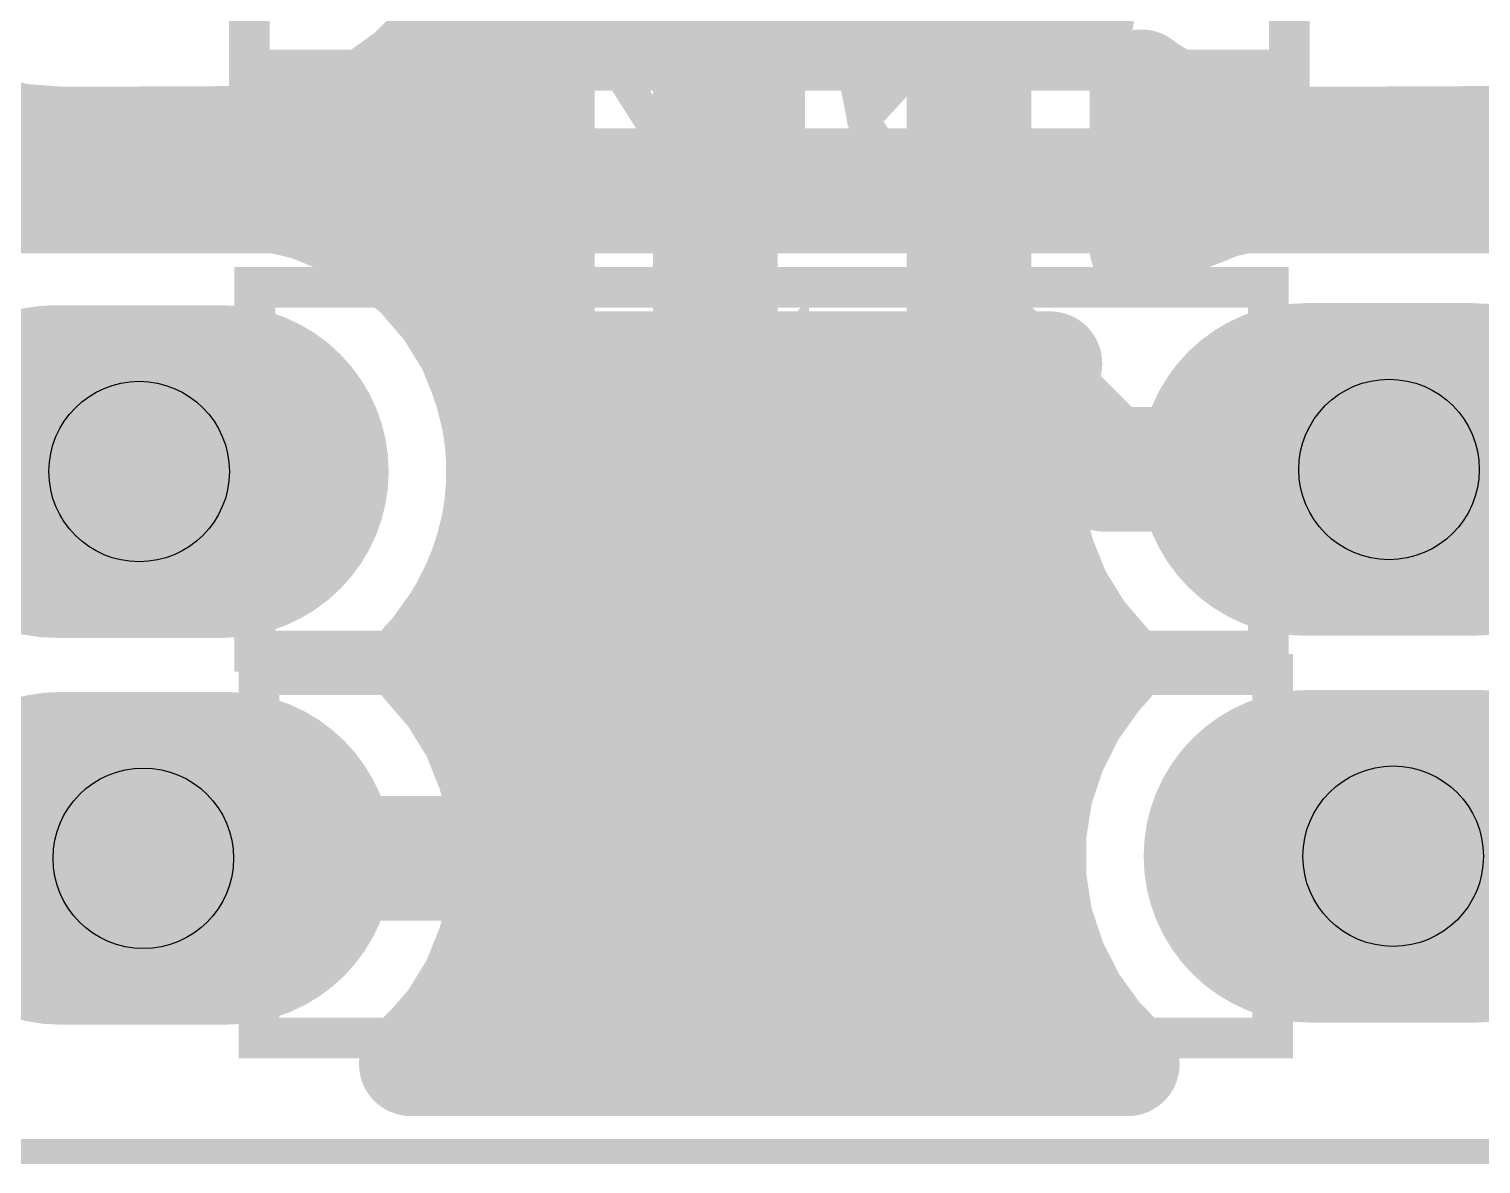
# Model space of a CAD drawing. Extents: x -0.06 to 2.31, y -0.06 to 2.06.
# Drawn here: x 1.364 to 1.7131, y -0.003 to 0.2699 of the extents above; entities that cross this region are included whole.
import ezdxf

# ---------------------------------------------------------------- set-up
doc = ezdxf.new("R2010")
doc.units = 0
for name, color, linetype in [('Board_Outline', 13, 'CONTINUOUS'), ('Bottom', 6, 'CONTINUOUS'), ('Drill_Bottom', 8, 'CONTINUOUS'), ('Drill_Top', 7, 'CONTINUOUS'), ('Top', 5, 'CONTINUOUS'), ('Top_Silk', 2, 'CONTINUOUS')]:
    doc.layers.add(name, color=color, linetype=linetype)

msp = doc.modelspace()

# ---------------------------------------------------------------- linework, layer by layer
at = {"layer": 'Board_Outline', "linetype": 'CONTINUOUS', "const_width": 0.006}
msp.add_lwpolyline([(0, 1.838), (0.086, 1.838), (0.086, 2.008), (2.004, 2.008), (2.004, 1.844), (2.253, 1.844), (2.25, 0.601), (2.253, 0.25), (2, 0.25), (2, 0), (0.426, 0), (0.43, 0.908), (0, 0.908), (0, 1.838)], dxfattribs=at)
at = {"layer": 'Bottom', "linetype": 'CONTINUOUS'}
for points, const_width in [([(1.4875, 0.1472), (1.4876, 0.4273)], 0.025), ([(1.529, 0.13), (1.529, 0.424)], 0.03), ([(1.59, 0.197), (1.59, 0.383)], 0.03), ([(1.4734, 0.2846), (1.4687, 0.2753)], 0.025), ([(1.4687, 0.2753), (1.4626, 0.2668)], 0.025), ([(1.4626, 0.2668), (1.4552, 0.2594)], 0.025), ([(1.4657, 0.2676), (1.485, 0.2676)], 0.025), ([(1.4552, 0.2594), (1.4467, 0.2533)], 0.025), ([(1.6329, 0.2562), (1.6315, 0.2573)], 0.025), ([(1.6315, 0.2573), (1.6315, 0.2175)], 0.025), ([(1.4467, 0.2533), (1.4374, 0.2486)], 0.025), ([(1.6418, 0.2507), (1.6329, 0.2562)], 0.025), ([(1.6515, 0.2468), (1.6418, 0.2507)], 0.025), ([(1.3616, 0.2443), (1.3515, 0.2468)], 0.025), ([(1.4374, 0.2486), (1.4275, 0.2453)], 0.025), ([(1.6616, 0.2443), (1.6515, 0.2468)], 0.025), ([(1.316, 0.2427), (1.485, 0.2427)], 0.025), ([(1.372, 0.2435), (1.3616, 0.2443)], 0.025), ([(1.4172, 0.2437), (1.372, 0.2435)], 0.025), ([(1.4275, 0.2453), (1.4172, 0.2437)], 0.025), ([(1.634, 0.2427), (1.8038, 0.2427)], 0.025), ([(1.672, 0.2435), (1.6616, 0.2443)], 0.025), ([(1.7172, 0.2437), (1.672, 0.2435)], 0.025), ([(1.7275, 0.2453), (1.7172, 0.2437)], 0.025), ([(1.355, 0.2282), (1.3653, 0.2298)], 0.025), ([(1.3653, 0.2298), (1.4105, 0.23)], 0.025), ([(1.4105, 0.23), (1.4209, 0.2292)], 0.025), ([(1.4209, 0.2292), (1.4311, 0.2267)], 0.025), ([(1.6505, 0.2272), (1.6606, 0.2297)], 0.025), ([(1.6606, 0.2297), (1.671, 0.2305)], 0.025), ([(1.671, 0.2305), (1.7162, 0.2303)], 0.025), ([(1.7162, 0.2303), (1.7265, 0.2287)], 0.025), ([(1.3451, 0.2249), (1.355, 0.2282)], 0.025), ([(1.4311, 0.2267), (1.4407, 0.2228)], 0.025), ([(1.6408, 0.2233), (1.6505, 0.2272)], 0.025), ([(1.4407, 0.2228), (1.4496, 0.2173)], 0.025), ([(1.6315, 0.2175), (1.6408, 0.2233)], 0.025), ([(1.4496, 0.2173), (1.4575, 0.2105)], 0.025), ([(1.4513, 0.2178), (1.485, 0.2178)], 0.025), ([(1.4575, 0.2105), (1.4643, 0.2026)], 0.025), ([(1.4643, 0.2026), (1.4698, 0.1937)], 0.025), ([(1.623, 0.164), (1.59, 0.197)], 0.03), ([(1.4698, 0.1937), (1.4737, 0.184)], 0.025), ([(1.4726, 0.1929), (1.485, 0.1929)], 0.025), ([(1.4737, 0.184), (1.4762, 0.1739)], 0.025), ([(1.4762, 0.1739), (1.477, 0.1635)], 0.025), ([(1.3905, 0.1635), (1.3215, 0.1635)], 0.03), ([(1.691, 0.164), (1.623, 0.164)], 0.03), ([(1.477, 0.1635), (1.4762, 0.1531)], 0.025), ([(1.5705, 0.1578), (1.5704, 0.1267)], 0.025), ([(1.596, 0.1324), (1.5705, 0.1578)], 0.025), ([(1.4762, 0.1531), (1.4737, 0.143)], 0.025), ([(1.4627, 0.1223), (1.4875, 0.1472)], 0.025), ([(1.4737, 0.143), (1.4698, 0.1333)], 0.025), ([(1.573, 0.1432), (1.5826, 0.1432)], 0.025), ([(1.5986, 0.1304), (1.5937, 0.1347)], 0.025), ([(1.4698, 0.1333), (1.4643, 0.1244)], 0.025), ([(1.4695, 0.0705), (1.529, 0.13)], 0.03), ([(1.6013, 0.1286), (1.596, 0.1324)], 0.025), ([(1.6042, 0.127), (1.5986, 0.1304)], 0.025), ([(1.6071, 0.1257), (1.6013, 0.1286)], 0.025), ([(1.4643, 0.1244), (1.4627, 0.1223)], 0.025), ([(1.5704, 0.1267), (1.5694, 0.1203)], 0.025), ([(1.6102, 0.1245), (1.6042, 0.127)], 0.025), ([(1.6133, 0.1236), (1.6071, 0.1257)], 0.025), ([(1.6165, 0.123), (1.6102, 0.1245)], 0.025), ([(1.5694, 0.1203), (1.5673, 0.1141)], 0.025), ([(1.6189, 0.1227), (1.6133, 0.1236)], 0.025), ([(1.624, 0.117), (1.6165, 0.123)], 0.025), ([(1.624, 0.117), (1.6189, 0.1227)], 0.025), ([(1.5713, 0.1183), (1.6202, 0.1183)], 0.025), ([(1.6214, 0.1142), (1.624, 0.117)], 0.025), ([(1.5673, 0.1141), (1.5644, 0.1083)], 0.025), ([(1.6153, 0.1057), (1.6214, 0.1142)], 0.025), ([(1.5644, 0.1083), (1.5606, 0.103)], 0.025), ([(1.5606, 0.103), (1.5142, 0.0565)], 0.025), ([(1.6106, 0.0964), (1.6153, 0.1057)], 0.025), ([(1.6073, 0.0865), (1.6106, 0.0964)], 0.025), ([(1.5536, 0.0935), (1.6069, 0.0935)], 0.025), ([(1.6057, 0.0762), (1.6073, 0.0865)], 0.025), ([(1.6057, 0.0658), (1.6057, 0.0762)], 0.025), ([(1.3915, 0.0705), (1.4695, 0.0705)], 0.03), ([(1.692, 0.071), (1.852, 0.071)], 0.03), ([(1.5288, 0.0686), (1.603, 0.0686)], 0.025), ([(1.6073, 0.0555), (1.6057, 0.0658)], 0.025), ([(1.5142, 0.0565), (1.4965, 0.0389)], 0.025), ([(1.6106, 0.0456), (1.6073, 0.0555)], 0.025), ([(1.5039, 0.0437), (1.6088, 0.0437)], 0.025), ([(1.6153, 0.0363), (1.6106, 0.0456)], 0.025), ([(1.4965, 0.0389), (1.4912, 0.0351)], 0.025), ([(1.4912, 0.0351), (1.4854, 0.0322)], 0.025), ([(1.6214, 0.0278), (1.6153, 0.0363)], 0.025), ([(1.4792, 0.0301), (1.4728, 0.0291)], 0.025), ([(1.4854, 0.0322), (1.4792, 0.0301)], 0.025), ([(1.4635, 0.029), (1.4558, 0.021)], 0.025), ([(1.4728, 0.0291), (1.4635, 0.029)], 0.025), ([(1.6281, 0.021), (1.6214, 0.0278)], 0.025), ([(1.4558, 0.021), (1.6281, 0.021)], 0.025)]:
    msp.add_lwpolyline(points, dxfattribs=dict(at, const_width=const_width))
for points, const_width in [([(1.4625, 0.2753, 1), (1.475, 0.2753, 1), (1.4625, 0.2753, 1)], 0.0125), ([(1.4625, 0.2753, 1), (1.475, 0.2753, 1), (1.4625, 0.2753, 1)], 0.0125), ([(1.4563, 0.2668, 1), (1.4688, 0.2668, 1), (1.4563, 0.2668, 1)], 0.0125), ([(1.4563, 0.2668, 1), (1.4688, 0.2668, 1), (1.4563, 0.2668, 1)], 0.0125), ([(1.4489, 0.2594, 1), (1.4614, 0.2594, 1), (1.4489, 0.2594, 1)], 0.0125), ([(1.4489, 0.2594, 1), (1.4614, 0.2594, 1), (1.4489, 0.2594, 1)], 0.0125), ([(1.6252, 0.2573, 1), (1.6377, 0.2573, 1), (1.6252, 0.2573, 1)], 0.0125), ([(1.6252, 0.2573, 1), (1.6377, 0.2573, 1), (1.6252, 0.2573, 1)], 0.0125), ([(1.4405, 0.2533, 1), (1.453, 0.2533, 1), (1.4405, 0.2533, 1)], 0.0125), ([(1.4405, 0.2533, 1), (1.453, 0.2533, 1), (1.4405, 0.2533, 1)], 0.0125), ([(1.6267, 0.2562, 1), (1.6392, 0.2562, 1), (1.6267, 0.2562, 1)], 0.0125), ([(1.6267, 0.2562, 1), (1.6392, 0.2562, 1), (1.6267, 0.2562, 1)], 0.0125), ([(1.6356, 0.2507, 1), (1.6481, 0.2507, 1), (1.6356, 0.2507, 1)], 0.0125), ([(1.6356, 0.2507, 1), (1.6481, 0.2507, 1), (1.6356, 0.2507, 1)], 0.0125), ([(1.4312, 0.2486, 1), (1.4437, 0.2486, 1), (1.4312, 0.2486, 1)], 0.0125), ([(1.4312, 0.2486, 1), (1.4437, 0.2486, 1), (1.4312, 0.2486, 1)], 0.0125), ([(1.6452, 0.2468, 1), (1.6577, 0.2468, 1), (1.6452, 0.2468, 1)], 0.0125), ([(1.6452, 0.2468, 1), (1.6577, 0.2468, 1), (1.6452, 0.2468, 1)], 0.0125), ([(1.3553, 0.2443, 1), (1.3678, 0.2443, 1), (1.3553, 0.2443, 1)], 0.0125), ([(1.3553, 0.2443, 1), (1.3678, 0.2443, 1), (1.3553, 0.2443, 1)], 0.0125), ([(1.3657, 0.2435, 1), (1.3782, 0.2435, 1), (1.3657, 0.2435, 1)], 0.0125), ([(1.3657, 0.2435, 1), (1.3782, 0.2435, 1), (1.3657, 0.2435, 1)], 0.0125), ([(1.411, 0.2437, 1), (1.4235, 0.2437, 1), (1.411, 0.2437, 1)], 0.0125), ([(1.411, 0.2437, 1), (1.4235, 0.2437, 1), (1.411, 0.2437, 1)], 0.0125), ([(1.4213, 0.2453, 1), (1.4338, 0.2453, 1), (1.4213, 0.2453, 1)], 0.0125), ([(1.4213, 0.2453, 1), (1.4338, 0.2453, 1), (1.4213, 0.2453, 1)], 0.0125), ([(1.6553, 0.2443, 1), (1.6678, 0.2443, 1), (1.6553, 0.2443, 1)], 0.0125), ([(1.6553, 0.2443, 1), (1.6678, 0.2443, 1), (1.6553, 0.2443, 1)], 0.0125), ([(1.6657, 0.2435, 1), (1.6782, 0.2435, 1), (1.6657, 0.2435, 1)], 0.0125), ([(1.6657, 0.2435, 1), (1.6782, 0.2435, 1), (1.6657, 0.2435, 1)], 0.0125), ([(1.711, 0.2437, 1), (1.7235, 0.2437, 1), (1.711, 0.2437, 1)], 0.0125), ([(1.711, 0.2437, 1), (1.7235, 0.2437, 1), (1.711, 0.2437, 1)], 0.0125), ([(1.359, 0.2298, 1), (1.3715, 0.2298, 1), (1.359, 0.2298, 1)], 0.0125), ([(1.359, 0.2298, 1), (1.3715, 0.2298, 1), (1.359, 0.2298, 1)], 0.0125), ([(1.4043, 0.23, 1), (1.4168, 0.23, 1), (1.4043, 0.23, 1)], 0.0125), ([(1.4043, 0.23, 1), (1.4168, 0.23, 1), (1.4043, 0.23, 1)], 0.0125), ([(1.4147, 0.2292, 1), (1.4272, 0.2292, 1), (1.4147, 0.2292, 1)], 0.0125), ([(1.4147, 0.2292, 1), (1.4272, 0.2292, 1), (1.4147, 0.2292, 1)], 0.0125), ([(1.6543, 0.2297, 1), (1.6668, 0.2297, 1), (1.6543, 0.2297, 1)], 0.0125), ([(1.6543, 0.2297, 1), (1.6668, 0.2297, 1), (1.6543, 0.2297, 1)], 0.0125), ([(1.6648, 0.2305, 1), (1.6773, 0.2305, 1), (1.6648, 0.2305, 1)], 0.0125), ([(1.6648, 0.2305, 1), (1.6773, 0.2305, 1), (1.6648, 0.2305, 1)], 0.0125), ([(1.71, 0.2303, 1), (1.7225, 0.2303, 1), (1.71, 0.2303, 1)], 0.0125), ([(1.71, 0.2303, 1), (1.7225, 0.2303, 1), (1.71, 0.2303, 1)], 0.0125), ([(1.3487, 0.2282, 1), (1.3612, 0.2282, 1), (1.3487, 0.2282, 1)], 0.0125), ([(1.3487, 0.2282, 1), (1.3612, 0.2282, 1), (1.3487, 0.2282, 1)], 0.0125), ([(1.4248, 0.2267, 1), (1.4373, 0.2267, 1), (1.4248, 0.2267, 1)], 0.0125), ([(1.4248, 0.2267, 1), (1.4373, 0.2267, 1), (1.4248, 0.2267, 1)], 0.0125), ([(1.6442, 0.2272, 1), (1.6567, 0.2272, 1), (1.6442, 0.2272, 1)], 0.0125), ([(1.6442, 0.2272, 1), (1.6567, 0.2272, 1), (1.6442, 0.2272, 1)], 0.0125), ([(1.4344, 0.2228, 1), (1.4469, 0.2228, 1), (1.4344, 0.2228, 1)], 0.0125), ([(1.4344, 0.2228, 1), (1.4469, 0.2228, 1), (1.4344, 0.2228, 1)], 0.0125), ([(1.6346, 0.2233, 1), (1.6471, 0.2233, 1), (1.6346, 0.2233, 1)], 0.0125), ([(1.6346, 0.2233, 1), (1.6471, 0.2233, 1), (1.6346, 0.2233, 1)], 0.0125), ([(1.4433, 0.2173, 1), (1.4558, 0.2173, 1), (1.4433, 0.2173, 1)], 0.0125), ([(1.4433, 0.2173, 1), (1.4558, 0.2173, 1), (1.4433, 0.2173, 1)], 0.0125), ([(1.6252, 0.2175, 1), (1.6377, 0.2175, 1), (1.6252, 0.2175, 1)], 0.0125), ([(1.6252, 0.2175, 1), (1.6377, 0.2175, 1), (1.6252, 0.2175, 1)], 0.0125), ([(1.4513, 0.2105, 1), (1.4638, 0.2105, 1), (1.4513, 0.2105, 1)], 0.0125), ([(1.4513, 0.2105, 1), (1.4638, 0.2105, 1), (1.4513, 0.2105, 1)], 0.0125), ([(1.4581, 0.2026, 1), (1.4706, 0.2026, 1), (1.4581, 0.2026, 1)], 0.0125), ([(1.4581, 0.2026, 1), (1.4706, 0.2026, 1), (1.4581, 0.2026, 1)], 0.0125), ([(1.5825, 0.197, 1), (1.5975, 0.197, 1), (1.5825, 0.197, 1)], 0.015), ([(1.5825, 0.197, 1), (1.5975, 0.197, 1), (1.5825, 0.197, 1)], 0.015), ([(1.4635, 0.1937, 1), (1.476, 0.1937, 1), (1.4635, 0.1937, 1)], 0.0125), ([(1.4635, 0.1937, 1), (1.476, 0.1937, 1), (1.4635, 0.1937, 1)], 0.0125), ([(1.3905, 0.1635, 1), (1.3505, 0.1635, 1), (1.3905, 0.1635, 1)], 0.04), ([(1.4305, 0.1635, 1), (1.3905, 0.1635, 1), (1.4305, 0.1635, 1)], 0.04), ([(1.691, 0.164, 1), (1.651, 0.164, 1), (1.691, 0.164, 1)], 0.04), ([(1.731, 0.164, 1), (1.691, 0.164, 1), (1.731, 0.164, 1)], 0.04), ([(1.4675, 0.184, 1), (1.48, 0.184, 1), (1.4675, 0.184, 1)], 0.0125), ([(1.4675, 0.184, 1), (1.48, 0.184, 1), (1.4675, 0.184, 1)], 0.0125), ([(1.4699, 0.1739, 1), (1.4824, 0.1739, 1), (1.4699, 0.1739, 1)], 0.0125), ([(1.4699, 0.1739, 1), (1.4824, 0.1739, 1), (1.4699, 0.1739, 1)], 0.0125), ([(1.383, 0.1635, 1), (1.398, 0.1635, 1), (1.383, 0.1635, 1)], 0.015), ([(1.6155, 0.164, 1), (1.6305, 0.164, 1), (1.6155, 0.164, 1)], 0.015), ([(1.6155, 0.164, 1), (1.6305, 0.164, 1), (1.6155, 0.164, 1)], 0.015), ([(1.6835, 0.164, 1), (1.6985, 0.164, 1), (1.6835, 0.164, 1)], 0.015), ([(1.4708, 0.1635, 1), (1.4833, 0.1635, 1), (1.4708, 0.1635, 1)], 0.0125), ([(1.4708, 0.1635, 1), (1.4833, 0.1635, 1), (1.4708, 0.1635, 1)], 0.0125), ([(1.5642, 0.1578, 1), (1.5767, 0.1578, 1), (1.5642, 0.1578, 1)], 0.0125), ([(1.5642, 0.1578, 1), (1.5767, 0.1578, 1), (1.5642, 0.1578, 1)], 0.0125), ([(1.4699, 0.1531, 1), (1.4824, 0.1531, 1), (1.4699, 0.1531, 1)], 0.0125), ([(1.4699, 0.1531, 1), (1.4824, 0.1531, 1), (1.4699, 0.1531, 1)], 0.0125), ([(1.4812, 0.1472, 1), (1.4937, 0.1472, 1), (1.4812, 0.1472, 1)], 0.0125), ([(1.4812, 0.1472, 1), (1.4937, 0.1472, 1), (1.4812, 0.1472, 1)], 0.0125), ([(1.4675, 0.143, 1), (1.48, 0.143, 1), (1.4675, 0.143, 1)], 0.0125), ([(1.4675, 0.143, 1), (1.48, 0.143, 1), (1.4675, 0.143, 1)], 0.0125), ([(1.5874, 0.1347, 1), (1.5999, 0.1347, 1), (1.5874, 0.1347, 1)], 0.0125), ([(1.4635, 0.1333, 1), (1.476, 0.1333, 1), (1.4635, 0.1333, 1)], 0.0125), ([(1.4635, 0.1333, 1), (1.476, 0.1333, 1), (1.4635, 0.1333, 1)], 0.0125), ([(1.5215, 0.13, 1), (1.5365, 0.13, 1), (1.5215, 0.13, 1)], 0.015), ([(1.5215, 0.13, 1), (1.5365, 0.13, 1), (1.5215, 0.13, 1)], 0.015), ([(1.5898, 0.1324, 1), (1.6023, 0.1324, 1), (1.5898, 0.1324, 1)], 0.0125), ([(1.5898, 0.1324, 1), (1.6023, 0.1324, 1), (1.5898, 0.1324, 1)], 0.0125), ([(1.5924, 0.1304, 1), (1.6049, 0.1304, 1), (1.5924, 0.1304, 1)], 0.0125), ([(1.5924, 0.1304, 1), (1.6049, 0.1304, 1), (1.5924, 0.1304, 1)], 0.0125), ([(1.5951, 0.1286, 1), (1.6076, 0.1286, 1), (1.5951, 0.1286, 1)], 0.0125), ([(1.5951, 0.1286, 1), (1.6076, 0.1286, 1), (1.5951, 0.1286, 1)], 0.0125), ([(1.4581, 0.1244, 1), (1.4706, 0.1244, 1), (1.4581, 0.1244, 1)], 0.0125), ([(1.4581, 0.1244, 1), (1.4706, 0.1244, 1), (1.4581, 0.1244, 1)], 0.0125), ([(1.5641, 0.1267, 1), (1.5766, 0.1267, 1), (1.5641, 0.1267, 1)], 0.0125), ([(1.5641, 0.1267, 1), (1.5766, 0.1267, 1), (1.5641, 0.1267, 1)], 0.0125), ([(1.5979, 0.127, 1), (1.6104, 0.127, 1), (1.5979, 0.127, 1)], 0.0125), ([(1.5979, 0.127, 1), (1.6104, 0.127, 1), (1.5979, 0.127, 1)], 0.0125), ([(1.6009, 0.1257, 1), (1.6134, 0.1257, 1), (1.6009, 0.1257, 1)], 0.0125), ([(1.6009, 0.1257, 1), (1.6134, 0.1257, 1), (1.6009, 0.1257, 1)], 0.0125), ([(1.6039, 0.1245, 1), (1.6164, 0.1245, 1), (1.6039, 0.1245, 1)], 0.0125), ([(1.6039, 0.1245, 1), (1.6164, 0.1245, 1), (1.6039, 0.1245, 1)], 0.0125), ([(1.4564, 0.1223, 1), (1.4689, 0.1223, 1), (1.4564, 0.1223, 1)], 0.0125), ([(1.4564, 0.1223, 1), (1.4689, 0.1223, 1), (1.4564, 0.1223, 1)], 0.0125), ([(1.5631, 0.1203, 1), (1.5756, 0.1203, 1), (1.5631, 0.1203, 1)], 0.0125), ([(1.5631, 0.1203, 1), (1.5756, 0.1203, 1), (1.5631, 0.1203, 1)], 0.0125), ([(1.6071, 0.1236, 1), (1.6196, 0.1236, 1), (1.6071, 0.1236, 1)], 0.0125), ([(1.6071, 0.1236, 1), (1.6196, 0.1236, 1), (1.6071, 0.1236, 1)], 0.0125), ([(1.6103, 0.123, 1), (1.6228, 0.123, 1), (1.6103, 0.123, 1)], 0.0125), ([(1.6103, 0.123, 1), (1.6228, 0.123, 1), (1.6103, 0.123, 1)], 0.0125), ([(1.6127, 0.1227, 1), (1.6252, 0.1227, 1), (1.6127, 0.1227, 1)], 0.0125), ([(1.6127, 0.1227, 1), (1.6252, 0.1227, 1), (1.6127, 0.1227, 1)], 0.0125), ([(1.6177, 0.117, 1), (1.6302, 0.117, 1), (1.6177, 0.117, 1)], 0.0125), ([(1.6177, 0.117, 1), (1.6302, 0.117, 1), (1.6177, 0.117, 1)], 0.0125), ([(1.6177, 0.117, 1), (1.6302, 0.117, 1), (1.6177, 0.117, 1)], 0.0125), ([(1.5611, 0.1141, 1), (1.5736, 0.1141, 1), (1.5611, 0.1141, 1)], 0.0125), ([(1.5611, 0.1141, 1), (1.5736, 0.1141, 1), (1.5611, 0.1141, 1)], 0.0125), ([(1.6152, 0.1142, 1), (1.6277, 0.1142, 1), (1.6152, 0.1142, 1)], 0.0125), ([(1.6152, 0.1142, 1), (1.6277, 0.1142, 1), (1.6152, 0.1142, 1)], 0.0125), ([(1.5581, 0.1083, 1), (1.5706, 0.1083, 1), (1.5581, 0.1083, 1)], 0.0125), ([(1.5581, 0.1083, 1), (1.5706, 0.1083, 1), (1.5581, 0.1083, 1)], 0.0125), ([(1.5543, 0.103, 1), (1.5668, 0.103, 1), (1.5543, 0.103, 1)], 0.0125), ([(1.5543, 0.103, 1), (1.5668, 0.103, 1), (1.5543, 0.103, 1)], 0.0125), ([(1.609, 0.1057, 1), (1.6215, 0.1057, 1), (1.609, 0.1057, 1)], 0.0125), ([(1.609, 0.1057, 1), (1.6215, 0.1057, 1), (1.609, 0.1057, 1)], 0.0125), ([(1.3915, 0.0705, 1), (1.3515, 0.0705, 1), (1.3915, 0.0705, 1)], 0.04), ([(1.4315, 0.0705, 1), (1.3915, 0.0705, 1), (1.4315, 0.0705, 1)], 0.04), ([(1.6043, 0.0964, 1), (1.6168, 0.0964, 1), (1.6043, 0.0964, 1)], 0.0125), ([(1.6043, 0.0964, 1), (1.6168, 0.0964, 1), (1.6043, 0.0964, 1)], 0.0125), ([(1.692, 0.071, 1), (1.652, 0.071, 1), (1.692, 0.071, 1)], 0.04), ([(1.732, 0.071, 1), (1.692, 0.071, 1), (1.732, 0.071, 1)], 0.04), ([(1.6011, 0.0865, 1), (1.6136, 0.0865, 1), (1.6011, 0.0865, 1)], 0.0125), ([(1.6011, 0.0865, 1), (1.6136, 0.0865, 1), (1.6011, 0.0865, 1)], 0.0125), ([(1.5995, 0.0762, 1), (1.612, 0.0762, 1), (1.5995, 0.0762, 1)], 0.0125), ([(1.5995, 0.0762, 1), (1.612, 0.0762, 1), (1.5995, 0.0762, 1)], 0.0125), ([(1.384, 0.0705, 1), (1.399, 0.0705, 1), (1.384, 0.0705, 1)], 0.015), ([(1.462, 0.0705, 1), (1.477, 0.0705, 1), (1.462, 0.0705, 1)], 0.015), ([(1.462, 0.0705, 1), (1.477, 0.0705, 1), (1.462, 0.0705, 1)], 0.015), ([(1.6845, 0.071, 1), (1.6995, 0.071, 1), (1.6845, 0.071, 1)], 0.015), ([(1.5995, 0.0658, 1), (1.612, 0.0658, 1), (1.5995, 0.0658, 1)], 0.0125), ([(1.5995, 0.0658, 1), (1.612, 0.0658, 1), (1.5995, 0.0658, 1)], 0.0125), ([(1.5079, 0.0565, 1), (1.5204, 0.0565, 1), (1.5079, 0.0565, 1)], 0.0125), ([(1.5079, 0.0565, 1), (1.5204, 0.0565, 1), (1.5079, 0.0565, 1)], 0.0125), ([(1.6011, 0.0555, 1), (1.6136, 0.0555, 1), (1.6011, 0.0555, 1)], 0.0125), ([(1.6011, 0.0555, 1), (1.6136, 0.0555, 1), (1.6011, 0.0555, 1)], 0.0125), ([(1.6043, 0.0456, 1), (1.6168, 0.0456, 1), (1.6043, 0.0456, 1)], 0.0125), ([(1.6043, 0.0456, 1), (1.6168, 0.0456, 1), (1.6043, 0.0456, 1)], 0.0125), ([(1.4902, 0.0389, 1), (1.5027, 0.0389, 1), (1.4902, 0.0389, 1)], 0.0125), ([(1.4902, 0.0389, 1), (1.5027, 0.0389, 1), (1.4902, 0.0389, 1)], 0.0125), ([(1.4849, 0.0351, 1), (1.4974, 0.0351, 1), (1.4849, 0.0351, 1)], 0.0125), ([(1.4849, 0.0351, 1), (1.4974, 0.0351, 1), (1.4849, 0.0351, 1)], 0.0125), ([(1.609, 0.0363, 1), (1.6215, 0.0363, 1), (1.609, 0.0363, 1)], 0.0125), ([(1.609, 0.0363, 1), (1.6215, 0.0363, 1), (1.609, 0.0363, 1)], 0.0125), ([(1.4729, 0.0301, 1), (1.4854, 0.0301, 1), (1.4729, 0.0301, 1)], 0.0125), ([(1.4729, 0.0301, 1), (1.4854, 0.0301, 1), (1.4729, 0.0301, 1)], 0.0125), ([(1.4791, 0.0322, 1), (1.4916, 0.0322, 1), (1.4791, 0.0322, 1)], 0.0125), ([(1.4791, 0.0322, 1), (1.4916, 0.0322, 1), (1.4791, 0.0322, 1)], 0.0125), ([(1.4572, 0.029, 1), (1.4697, 0.029, 1), (1.4572, 0.029, 1)], 0.0125), ([(1.4572, 0.029, 1), (1.4697, 0.029, 1), (1.4572, 0.029, 1)], 0.0125), ([(1.4665, 0.0291, 1), (1.479, 0.0291, 1), (1.4665, 0.0291, 1)], 0.0125), ([(1.4665, 0.0291, 1), (1.479, 0.0291, 1), (1.4665, 0.0291, 1)], 0.0125), ([(1.6152, 0.0278, 1), (1.6277, 0.0278, 1), (1.6152, 0.0278, 1)], 0.0125), ([(1.6152, 0.0278, 1), (1.6277, 0.0278, 1), (1.6152, 0.0278, 1)], 0.0125), ([(1.4496, 0.021, 1), (1.4621, 0.021, 1), (1.4496, 0.021, 1)], 0.0125), ([(1.4496, 0.021, 1), (1.4621, 0.021, 1), (1.4496, 0.021, 1)], 0.0125), ([(1.6219, 0.021, 1), (1.6344, 0.021, 1), (1.6219, 0.021, 1)], 0.0125), ([(1.6219, 0.021, 1), (1.6344, 0.021, 1), (1.6219, 0.021, 1)], 0.0125)]:
    msp.add_lwpolyline(points, format="xyb", dxfattribs=dict(at, const_width=const_width))
at = {"layer": 'Bottom'}
for points in [[(1.3705, 0.2035), (1.4105, 0.2035), (1.3705, 0.1235), (1.4105, 0.1235)], [(1.671, 0.204), (1.711, 0.204), (1.671, 0.124), (1.711, 0.124)], [(1.3715, 0.1105), (1.4115, 0.1105), (1.3715, 0.0305), (1.4115, 0.0305)], [(1.672, 0.111), (1.712, 0.111), (1.672, 0.031), (1.712, 0.031)]]:
    msp.add_solid(points, dxfattribs=at)
at = {"layer": 'Drill_Bottom'}
for centre in [(1.3905, 0.1635), (1.691, 0.164), (1.3915, 0.0705), (1.692, 0.071)]:
    msp.add_circle(centre, 0.0217, dxfattribs=at)
at = {"layer": 'Drill_Top'}
for centre in [(1.3905, 0.1635), (1.691, 0.164), (1.3915, 0.0705), (1.692, 0.071)]:
    msp.add_circle(centre, 0.0217, dxfattribs=at)
at = {"layer": 'Top', "linetype": 'CONTINUOUS'}
for points, const_width in [([(1.6127, 0.2798), (1.6088, 0.2895)], 0.025), ([(1.4734, 0.2846), (1.4687, 0.2753)], 0.025), ([(1.6171, 0.2725), (1.6127, 0.2798)], 0.025), ([(1.4687, 0.2753), (1.4669, 0.2725)], 0.025), ([(1.4669, 0.2725), (1.6171, 0.2725)], 0.025), ([(1.789, 0.231), (1.266, 0.231)], 0.03), ([(1.6096, 0.1895), (1.4717, 0.1895)], 0.025), ([(1.4717, 0.1895), (1.4752, 0.179)], 0.025), ([(1.6078, 0.1845), (1.6096, 0.1895)], 0.025), ([(1.6053, 0.1744), (1.6078, 0.1845)], 0.025), ([(1.4752, 0.179), (1.4768, 0.1687)], 0.025), ([(1.6045, 0.164), (1.6053, 0.1744)], 0.025), ([(1.4768, 0.1687), (1.4768, 0.1583)], 0.025), ([(1.4793, 0.1681), (1.6021, 0.1681)], 0.025), ([(1.6053, 0.1536), (1.6045, 0.164)], 0.025), ([(1.4768, 0.1583), (1.4752, 0.148)], 0.025), ([(1.6078, 0.1435), (1.6053, 0.1536)], 0.025), ([(1.4752, 0.148), (1.4719, 0.1381)], 0.025), ([(1.4763, 0.1432), (1.6053, 0.1432)], 0.025), ([(1.6117, 0.1338), (1.6078, 0.1435)], 0.025), ([(1.4719, 0.1381), (1.4672, 0.1288)], 0.025), ([(1.6172, 0.1249), (1.6117, 0.1338)], 0.025), ([(1.4672, 0.1288), (1.4611, 0.1203)], 0.025), ([(1.624, 0.117), (1.6172, 0.1249)], 0.025), ([(1.4611, 0.1203), (1.4585, 0.1175)], 0.025), ([(1.4585, 0.1175), (1.4653, 0.1096)], 0.025), ([(1.4618, 0.1183), (1.6202, 0.1183)], 0.025), ([(1.6214, 0.1142), (1.624, 0.117)], 0.025), ([(1.6153, 0.1057), (1.6214, 0.1142)], 0.025), ([(1.4653, 0.1096), (1.4708, 0.1007)], 0.025), ([(1.6106, 0.0964), (1.6153, 0.1057)], 0.025), ([(1.4708, 0.1007), (1.4747, 0.091)], 0.025), ([(1.6073, 0.0865), (1.6106, 0.0964)], 0.025), ([(1.4764, 0.0935), (1.6069, 0.0935)], 0.025), ([(1.4747, 0.091), (1.4772, 0.0809)], 0.025), ([(1.6057, 0.0762), (1.6073, 0.0865)], 0.025), ([(1.4772, 0.0809), (1.478, 0.0705)], 0.025), ([(1.6057, 0.0658), (1.6057, 0.0762)], 0.025), ([(1.692, 0.071), (1.872, 0.071)], 0.03), ([(1.478, 0.0705), (1.4772, 0.0601)], 0.025), ([(1.4805, 0.0686), (1.603, 0.0686)], 0.025), ([(1.6073, 0.0555), (1.6057, 0.0658)], 0.025), ([(1.4772, 0.0601), (1.4747, 0.05)], 0.025), ([(1.6106, 0.0456), (1.6073, 0.0555)], 0.025), ([(1.4747, 0.05), (1.4708, 0.0403)], 0.025), ([(1.4749, 0.0437), (1.6088, 0.0437)], 0.025), ([(1.6153, 0.0363), (1.6106, 0.0456)], 0.025), ([(1.4708, 0.0403), (1.4653, 0.0314)], 0.025), ([(1.6214, 0.0278), (1.6153, 0.0363)], 0.025), ([(1.4653, 0.0314), (1.4585, 0.0235)], 0.025), ([(1.6281, 0.021), (1.6214, 0.0278)], 0.025), ([(1.4585, 0.0235), (1.456, 0.021)], 0.025), ([(1.456, 0.021), (1.6281, 0.021)], 0.025)]:
    msp.add_lwpolyline(points, dxfattribs=dict(at, const_width=const_width))
for points, const_width in [([(1.6065, 0.2798, 1), (1.619, 0.2798, 1), (1.6065, 0.2798, 1)], 0.0125), ([(1.6065, 0.2798, 1), (1.619, 0.2798, 1), (1.6065, 0.2798, 1)], 0.0125), ([(1.4625, 0.2753, 1), (1.475, 0.2753, 1), (1.4625, 0.2753, 1)], 0.0125), ([(1.4625, 0.2753, 1), (1.475, 0.2753, 1), (1.4625, 0.2753, 1)], 0.0125), ([(1.4606, 0.2725, 1), (1.4731, 0.2725, 1), (1.4606, 0.2725, 1)], 0.0125), ([(1.4606, 0.2725, 1), (1.4731, 0.2725, 1), (1.4606, 0.2725, 1)], 0.0125), ([(1.6109, 0.2725, 1), (1.6234, 0.2725, 1), (1.6109, 0.2725, 1)], 0.0125), ([(1.6109, 0.2725, 1), (1.6234, 0.2725, 1), (1.6109, 0.2725, 1)], 0.0125), ([(1.3905, 0.1635, 1), (1.3505, 0.1635, 1), (1.3905, 0.1635, 1)], 0.04), ([(1.4305, 0.1635, 1), (1.3905, 0.1635, 1), (1.4305, 0.1635, 1)], 0.04), ([(1.691, 0.164, 1), (1.651, 0.164, 1), (1.691, 0.164, 1)], 0.04), ([(1.731, 0.164, 1), (1.691, 0.164, 1), (1.731, 0.164, 1)], 0.04), ([(1.4654, 0.1895, 1), (1.4779, 0.1895, 1), (1.4654, 0.1895, 1)], 0.0125), ([(1.4654, 0.1895, 1), (1.4779, 0.1895, 1), (1.4654, 0.1895, 1)], 0.0125), ([(1.6033, 0.1895, 1), (1.6158, 0.1895, 1), (1.6033, 0.1895, 1)], 0.0125), ([(1.6033, 0.1895, 1), (1.6158, 0.1895, 1), (1.6033, 0.1895, 1)], 0.0125), ([(1.6015, 0.1845, 1), (1.614, 0.1845, 1), (1.6015, 0.1845, 1)], 0.0125), ([(1.6015, 0.1845, 1), (1.614, 0.1845, 1), (1.6015, 0.1845, 1)], 0.0125), ([(1.4689, 0.179, 1), (1.4814, 0.179, 1), (1.4689, 0.179, 1)], 0.0125), ([(1.4689, 0.179, 1), (1.4814, 0.179, 1), (1.4689, 0.179, 1)], 0.0125), ([(1.5991, 0.1744, 1), (1.6116, 0.1744, 1), (1.5991, 0.1744, 1)], 0.0125), ([(1.5991, 0.1744, 1), (1.6116, 0.1744, 1), (1.5991, 0.1744, 1)], 0.0125), ([(1.4705, 0.1687, 1), (1.483, 0.1687, 1), (1.4705, 0.1687, 1)], 0.0125), ([(1.4705, 0.1687, 1), (1.483, 0.1687, 1), (1.4705, 0.1687, 1)], 0.0125), ([(1.5982, 0.164, 1), (1.6107, 0.164, 1), (1.5982, 0.164, 1)], 0.0125), ([(1.5982, 0.164, 1), (1.6107, 0.164, 1), (1.5982, 0.164, 1)], 0.0125), ([(1.4705, 0.1583, 1), (1.483, 0.1583, 1), (1.4705, 0.1583, 1)], 0.0125), ([(1.4705, 0.1583, 1), (1.483, 0.1583, 1), (1.4705, 0.1583, 1)], 0.0125), ([(1.5991, 0.1536, 1), (1.6116, 0.1536, 1), (1.5991, 0.1536, 1)], 0.0125), ([(1.5991, 0.1536, 1), (1.6116, 0.1536, 1), (1.5991, 0.1536, 1)], 0.0125), ([(1.4689, 0.148, 1), (1.4814, 0.148, 1), (1.4689, 0.148, 1)], 0.0125), ([(1.4689, 0.148, 1), (1.4814, 0.148, 1), (1.4689, 0.148, 1)], 0.0125), ([(1.6015, 0.1435, 1), (1.614, 0.1435, 1), (1.6015, 0.1435, 1)], 0.0125), ([(1.6015, 0.1435, 1), (1.614, 0.1435, 1), (1.6015, 0.1435, 1)], 0.0125), ([(1.4657, 0.1381, 1), (1.4782, 0.1381, 1), (1.4657, 0.1381, 1)], 0.0125), ([(1.4657, 0.1381, 1), (1.4782, 0.1381, 1), (1.4657, 0.1381, 1)], 0.0125), ([(1.6055, 0.1338, 1), (1.618, 0.1338, 1), (1.6055, 0.1338, 1)], 0.0125), ([(1.6055, 0.1338, 1), (1.618, 0.1338, 1), (1.6055, 0.1338, 1)], 0.0125), ([(1.461, 0.1288, 1), (1.4735, 0.1288, 1), (1.461, 0.1288, 1)], 0.0125), ([(1.461, 0.1288, 1), (1.4735, 0.1288, 1), (1.461, 0.1288, 1)], 0.0125), ([(1.611, 0.1249, 1), (1.6235, 0.1249, 1), (1.611, 0.1249, 1)], 0.0125), ([(1.611, 0.1249, 1), (1.6235, 0.1249, 1), (1.611, 0.1249, 1)], 0.0125), ([(1.4548, 0.1203, 1), (1.4673, 0.1203, 1), (1.4548, 0.1203, 1)], 0.0125), ([(1.4548, 0.1203, 1), (1.4673, 0.1203, 1), (1.4548, 0.1203, 1)], 0.0125), ([(1.4523, 0.1175, 1), (1.4648, 0.1175, 1), (1.4523, 0.1175, 1)], 0.0125), ([(1.4523, 0.1175, 1), (1.4648, 0.1175, 1), (1.4523, 0.1175, 1)], 0.0125), ([(1.6177, 0.117, 1), (1.6302, 0.117, 1), (1.6177, 0.117, 1)], 0.0125), ([(1.6177, 0.117, 1), (1.6302, 0.117, 1), (1.6177, 0.117, 1)], 0.0125), ([(1.6152, 0.1142, 1), (1.6277, 0.1142, 1), (1.6152, 0.1142, 1)], 0.0125), ([(1.6152, 0.1142, 1), (1.6277, 0.1142, 1), (1.6152, 0.1142, 1)], 0.0125), ([(1.4591, 0.1096, 1), (1.4716, 0.1096, 1), (1.4591, 0.1096, 1)], 0.0125), ([(1.4591, 0.1096, 1), (1.4716, 0.1096, 1), (1.4591, 0.1096, 1)], 0.0125), ([(1.609, 0.1057, 1), (1.6215, 0.1057, 1), (1.609, 0.1057, 1)], 0.0125), ([(1.609, 0.1057, 1), (1.6215, 0.1057, 1), (1.609, 0.1057, 1)], 0.0125), ([(1.4645, 0.1007, 1), (1.477, 0.1007, 1), (1.4645, 0.1007, 1)], 0.0125), ([(1.4645, 0.1007, 1), (1.477, 0.1007, 1), (1.4645, 0.1007, 1)], 0.0125), ([(1.3915, 0.0705, 1), (1.3515, 0.0705, 1), (1.3915, 0.0705, 1)], 0.04), ([(1.4315, 0.0705, 1), (1.3915, 0.0705, 1), (1.4315, 0.0705, 1)], 0.04), ([(1.6043, 0.0964, 1), (1.6168, 0.0964, 1), (1.6043, 0.0964, 1)], 0.0125), ([(1.6043, 0.0964, 1), (1.6168, 0.0964, 1), (1.6043, 0.0964, 1)], 0.0125), ([(1.692, 0.071, 1), (1.652, 0.071, 1), (1.692, 0.071, 1)], 0.04), ([(1.732, 0.071, 1), (1.692, 0.071, 1), (1.732, 0.071, 1)], 0.04), ([(1.4685, 0.091, 1), (1.481, 0.091, 1), (1.4685, 0.091, 1)], 0.0125), ([(1.4685, 0.091, 1), (1.481, 0.091, 1), (1.4685, 0.091, 1)], 0.0125), ([(1.6011, 0.0865, 1), (1.6136, 0.0865, 1), (1.6011, 0.0865, 1)], 0.0125), ([(1.6011, 0.0865, 1), (1.6136, 0.0865, 1), (1.6011, 0.0865, 1)], 0.0125), ([(1.4709, 0.0809, 1), (1.4834, 0.0809, 1), (1.4709, 0.0809, 1)], 0.0125), ([(1.4709, 0.0809, 1), (1.4834, 0.0809, 1), (1.4709, 0.0809, 1)], 0.0125), ([(1.5995, 0.0762, 1), (1.612, 0.0762, 1), (1.5995, 0.0762, 1)], 0.0125), ([(1.5995, 0.0762, 1), (1.612, 0.0762, 1), (1.5995, 0.0762, 1)], 0.0125), ([(1.6845, 0.071, 1), (1.6995, 0.071, 1), (1.6845, 0.071, 1)], 0.015), ([(1.4718, 0.0705, 1), (1.4843, 0.0705, 1), (1.4718, 0.0705, 1)], 0.0125), ([(1.4718, 0.0705, 1), (1.4843, 0.0705, 1), (1.4718, 0.0705, 1)], 0.0125), ([(1.5995, 0.0658, 1), (1.612, 0.0658, 1), (1.5995, 0.0658, 1)], 0.0125), ([(1.5995, 0.0658, 1), (1.612, 0.0658, 1), (1.5995, 0.0658, 1)], 0.0125), ([(1.4709, 0.0601, 1), (1.4834, 0.0601, 1), (1.4709, 0.0601, 1)], 0.0125), ([(1.4709, 0.0601, 1), (1.4834, 0.0601, 1), (1.4709, 0.0601, 1)], 0.0125), ([(1.6011, 0.0555, 1), (1.6136, 0.0555, 1), (1.6011, 0.0555, 1)], 0.0125), ([(1.6011, 0.0555, 1), (1.6136, 0.0555, 1), (1.6011, 0.0555, 1)], 0.0125), ([(1.4685, 0.05, 1), (1.481, 0.05, 1), (1.4685, 0.05, 1)], 0.0125), ([(1.4685, 0.05, 1), (1.481, 0.05, 1), (1.4685, 0.05, 1)], 0.0125), ([(1.6043, 0.0456, 1), (1.6168, 0.0456, 1), (1.6043, 0.0456, 1)], 0.0125), ([(1.6043, 0.0456, 1), (1.6168, 0.0456, 1), (1.6043, 0.0456, 1)], 0.0125), ([(1.4645, 0.0403, 1), (1.477, 0.0403, 1), (1.4645, 0.0403, 1)], 0.0125), ([(1.4645, 0.0403, 1), (1.477, 0.0403, 1), (1.4645, 0.0403, 1)], 0.0125), ([(1.609, 0.0363, 1), (1.6215, 0.0363, 1), (1.609, 0.0363, 1)], 0.0125), ([(1.609, 0.0363, 1), (1.6215, 0.0363, 1), (1.609, 0.0363, 1)], 0.0125), ([(1.4591, 0.0314, 1), (1.4716, 0.0314, 1), (1.4591, 0.0314, 1)], 0.0125), ([(1.4591, 0.0314, 1), (1.4716, 0.0314, 1), (1.4591, 0.0314, 1)], 0.0125), ([(1.6152, 0.0278, 1), (1.6277, 0.0278, 1), (1.6152, 0.0278, 1)], 0.0125), ([(1.6152, 0.0278, 1), (1.6277, 0.0278, 1), (1.6152, 0.0278, 1)], 0.0125), ([(1.4523, 0.0235, 1), (1.4648, 0.0235, 1), (1.4523, 0.0235, 1)], 0.0125), ([(1.4523, 0.0235, 1), (1.4648, 0.0235, 1), (1.4523, 0.0235, 1)], 0.0125), ([(1.4497, 0.021, 1), (1.4622, 0.021, 1), (1.4497, 0.021, 1)], 0.0125), ([(1.4497, 0.021, 1), (1.4622, 0.021, 1), (1.4497, 0.021, 1)], 0.0125), ([(1.6219, 0.021, 1), (1.6344, 0.021, 1), (1.6219, 0.021, 1)], 0.0125), ([(1.6219, 0.021, 1), (1.6344, 0.021, 1), (1.6219, 0.021, 1)], 0.0125)]:
    msp.add_lwpolyline(points, format="xyb", dxfattribs=dict(at, const_width=const_width))
at = {"layer": 'Top'}
for points in [[(1.3705, 0.2035), (1.4105, 0.2035), (1.3705, 0.1235), (1.4105, 0.1235)], [(1.671, 0.204), (1.711, 0.204), (1.671, 0.124), (1.711, 0.124)], [(1.3715, 0.1105), (1.4115, 0.1105), (1.3715, 0.0305), (1.4115, 0.0305)], [(1.672, 0.111), (1.712, 0.111), (1.672, 0.031), (1.712, 0.031)]]:
    msp.add_solid(points, dxfattribs=at)
at = {"layer": 'Top_Silk', "linetype": 'CONTINUOUS'}
for points, const_width in [([(1.667, 0.26), (1.417, 0.26), (1.417, 0.66), (1.667, 0.66), (1.667, 0.26)], 0.0098), ([(1.5348, 0.2791), (1.5396, 0.2815), (1.5467, 0.2886), (1.5467, 0.2385)], 0.0077), ([(1.4858, 0.2648), (1.5073, 0.2648), (1.5145, 0.2672), (1.5169, 0.2696), (1.5193, 0.2743), (1.5193, 0.2791), (1.5169, 0.2839), (1.5145, 0.2863), (1.5073, 0.2887), (1.4858, 0.2887), (1.4858, 0.2385)], 0.0077), ([(1.567, 0.26), (1.5667, 0.2639), (1.5658, 0.2677), (1.5643, 0.2713), (1.5622, 0.2747), (1.5597, 0.2777), (1.5567, 0.2802), (1.5533, 0.2823), (1.5497, 0.2838), (1.5459, 0.2847), (1.542, 0.285), (1.5381, 0.2847), (1.5343, 0.2838), (1.5307, 0.2823), (1.5273, 0.2802), (1.5243, 0.2777), (1.5218, 0.2747), (1.5197, 0.2713), (1.5182, 0.2677), (1.5173, 0.2639), (1.517, 0.26)], 0.0098), ([(1.5766, 0.2886), (1.5694, 0.2863), (1.5646, 0.2791), (1.5622, 0.2671), (1.5622, 0.26), (1.5646, 0.248), (1.5694, 0.2408), (1.5766, 0.2385), (1.5813, 0.2385), (1.5885, 0.2408), (1.5932, 0.248), (1.5957, 0.26), (1.5957, 0.2671), (1.5932, 0.2791), (1.5885, 0.2863), (1.5813, 0.2886), (1.5766, 0.2886)], 0.0077), ([(1.5932, 0.2791), (1.5646, 0.248)], 0.0077), ([(1.5026, 0.2648), (1.5193, 0.2385)], 0.0077), ([(1.662, 0.1203), (1.4183, 0.1203), (1.4183, 0.2078), (1.662, 0.2078), (1.662, 0.1203)], 0.0098), ([(1.5358, 0.1861), (1.5406, 0.1885), (1.5477, 0.1956), (1.5477, 0.1455)], 0.0077), ([(1.4868, 0.1718), (1.5083, 0.1718), (1.5155, 0.1742), (1.5179, 0.1766), (1.5203, 0.1813), (1.5203, 0.1861), (1.5179, 0.1909), (1.5155, 0.1933), (1.5083, 0.1957), (1.4868, 0.1957), (1.4868, 0.1455)], 0.0077), ([(1.5656, 0.1837), (1.5656, 0.1861), (1.568, 0.1909), (1.5704, 0.1933), (1.5752, 0.1956), (1.5847, 0.1956), (1.5895, 0.1933), (1.5919, 0.1909), (1.5943, 0.1861), (1.5943, 0.1813), (1.5919, 0.1765), (1.5871, 0.1694), (1.5632, 0.1455), (1.5967, 0.1455)], 0.0077), ([(1.5036, 0.1718), (1.5203, 0.1455)], 0.0077), ([(1.4193, 0.1637), (1.3913, 0.1637)], 0.0098), ([(1.6902, 0.1637), (1.6622, 0.1637)], 0.0098), ([(1.663, 0.0273), (1.4193, 0.0273), (1.4193, 0.1147), (1.663, 0.1147), (1.663, 0.0273)], 0.0098), ([(1.4203, 0.0707), (1.3923, 0.0707)], 0.0098), ([(1.6912, 0.0707), (1.6632, 0.0707)], 0.0098)]:
    msp.add_lwpolyline(points, dxfattribs=dict(at, const_width=const_width))
for points, const_width in [([(1.4839, 0.2648, 1), (1.4878, 0.2648, 1), (1.4839, 0.2648, 1)], 0.0039), ([(1.5006, 0.2648, 1), (1.5045, 0.2648, 1), (1.5006, 0.2648, 1)], 0.0039), ([(1.5145, 0.26, 1), (1.5195, 0.26, 1), (1.5145, 0.26, 1)], 0.0049), ([(1.5645, 0.26, 1), (1.5695, 0.26, 1), (1.5645, 0.26, 1)], 0.0049), ([(1.5626, 0.248, 1), (1.5665, 0.248, 1), (1.5626, 0.248, 1)], 0.0039), ([(1.4839, 0.2385, 1), (1.4878, 0.2385, 1), (1.4839, 0.2385, 1)], 0.0039), ([(1.5174, 0.2385, 1), (1.5212, 0.2385, 1), (1.5174, 0.2385, 1)], 0.0039), ([(1.5448, 0.2385, 1), (1.5487, 0.2385, 1), (1.5448, 0.2385, 1)], 0.0039), ([(1.5338, 0.1861, 1), (1.5377, 0.1861, 1), (1.5338, 0.1861, 1)], 0.0039), ([(1.5637, 0.1837, 1), (1.5675, 0.1837, 1), (1.5637, 0.1837, 1)], 0.0039), ([(1.4849, 0.1718, 1), (1.4888, 0.1718, 1), (1.4849, 0.1718, 1)], 0.0039), ([(1.5016, 0.1718, 1), (1.5055, 0.1718, 1), (1.5016, 0.1718, 1)], 0.0039), ([(1.3888, 0.1637, 1), (1.3937, 0.1637, 1), (1.3888, 0.1637, 1)], 0.0049), ([(1.4168, 0.1637, 1), (1.4217, 0.1637, 1), (1.4168, 0.1637, 1)], 0.0049), ([(1.6598, 0.1637, 1), (1.6647, 0.1637, 1), (1.6598, 0.1637, 1)], 0.0049), ([(1.6878, 0.1637, 1), (1.6927, 0.1637, 1), (1.6878, 0.1637, 1)], 0.0049), ([(1.4849, 0.1455, 1), (1.4888, 0.1455, 1), (1.4849, 0.1455, 1)], 0.0039), ([(1.5184, 0.1455, 1), (1.5222, 0.1455, 1), (1.5184, 0.1455, 1)], 0.0039), ([(1.5458, 0.1455, 1), (1.5497, 0.1455, 1), (1.5458, 0.1455, 1)], 0.0039), ([(1.5948, 0.1455, 1), (1.5986, 0.1455, 1), (1.5948, 0.1455, 1)], 0.0039), ([(1.3898, 0.0707, 1), (1.3947, 0.0707, 1), (1.3898, 0.0707, 1)], 0.0049), ([(1.4178, 0.0707, 1), (1.4227, 0.0707, 1), (1.4178, 0.0707, 1)], 0.0049), ([(1.6608, 0.0707, 1), (1.6657, 0.0707, 1), (1.6608, 0.0707, 1)], 0.0049), ([(1.6888, 0.0707, 1), (1.6937, 0.0707, 1), (1.6888, 0.0707, 1)], 0.0049)]:
    msp.add_lwpolyline(points, format="xyb", dxfattribs=dict(at, const_width=const_width))

doc.saveas('drawing.dxf')
